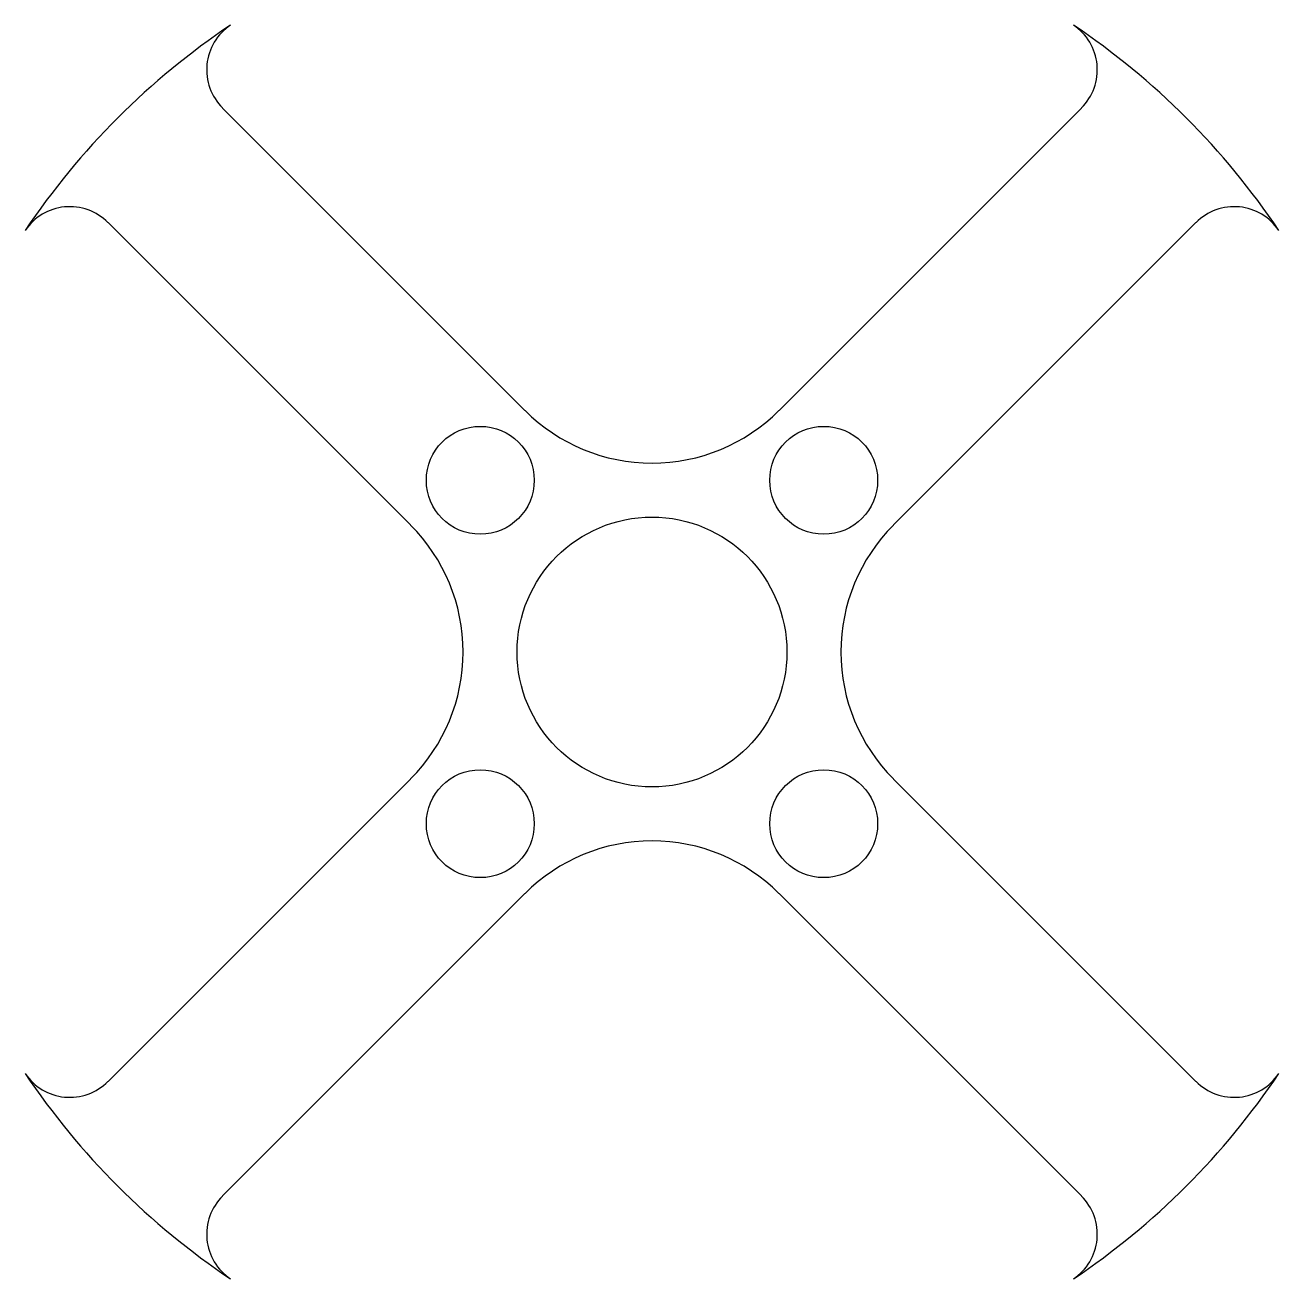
# Model space of a CAD drawing. Header units: millimetres. Extents: x -11.6 to 11.6, y -11.6 to 11.6.
import ezdxf

# ---------------------------------------------------------------- set-up
doc = ezdxf.new("R2010")
doc.units = ezdxf.units.MM
doc.layers.get('0').update_dxf_attribs({"linetype": 'CONTINUOUS'})

msp = doc.modelspace()

# ---------------------------------------------------------------- linework, layer by layer
for p, q in [((-2.354, 4.475), (-7.96, 10.081)), ((2.354, 4.475), (7.96, 10.081)), ((-4.475, 2.354), (-10.081, 7.96)), ((4.475, 2.354), (10.081, 7.96)), ((-4.475, -2.354), (-10.081, -7.96)), ((4.475, -2.354), (10.081, -7.96)), ((-2.354, -4.475), (-7.96, -10.081)), ((2.354, -4.475), (7.96, -10.081))]:
    msp.add_line(p, q)
for centre, radius in [((-3.182, 3.182), 1), ((3.182, 3.182), 1), ((0, 0), 2.5), ((-3.182, -3.182), 1), ((3.182, -3.182), 1)]:
    msp.add_circle(centre, radius)
for centre, radius, start, end in [((0, 0), 14, 123.9125, 146.0875), ((-7.253, 10.789), 1, 123.9125, 225), ((7.253, 10.789), 1, -45, 56.0875), ((0, 0), 14, 33.9125, 56.0875), ((-10.789, 7.253), 1, 45, 146.0875), ((10.789, 7.253), 1, 33.9125, 135), ((0, 6.828), 3.328, 225, 270), ((0, 6.828), 3.328, 270, 315), ((-6.828, 0), 3.328, 0, 45), ((6.828, 0), 3.328, 135, 180), ((6.828, 0), 3.328, 180, 225), ((-6.828, 0), 3.328, -45, 0), ((0, -6.828), 3.328, 90, 135), ((0, -6.828), 3.328, 45, 90), ((-10.789, -7.253), 1, 213.9125, 315), ((0, 0), 14, 213.9125, 236.0875), ((0, 0), 14, 303.9125, 326.0875), ((10.789, -7.253), 1, 225, 326.0875), ((-7.253, -10.789), 1, 135, 236.0875), ((7.253, -10.789), 1, -56.0875, 45)]:
    msp.add_arc(centre, radius, start, end)

doc.saveas('drawing.dxf')
